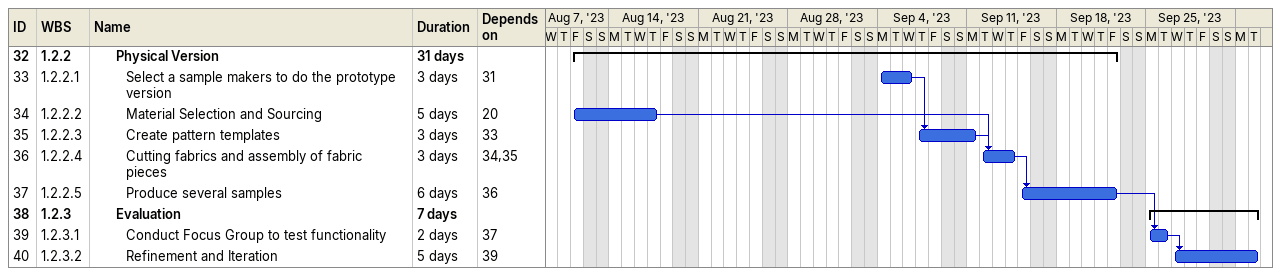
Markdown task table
| ID | WBS | Task | Duration | Start | Finish | Predecessors |
|---|---|---|---|---|---|---|
| 32 | 1.2.2 | **Physical Version** | 31d | 2023-08-11 | 2023-09-22 |  |
| 33 | 1.2.2.1 | Select a sample makers to do the prototype version | 3d | 2023-09-04 | 2023-09-06 | 31 |
| 34 | 1.2.2.2 | Material Selection and Sourcing | 5d | 2023-08-11 | 2023-08-17 | 20 |
| 35 | 1.2.2.3 | Create pattern templates | 3d | 2023-09-07 | 2023-09-11 | 33 |
| 36 | 1.2.2.4 | Cutting fabrics and assembly of fabric pieces | 3d | 2023-09-12 | 2023-09-14 | 34, 35 |
| 37 | 1.2.2.5 | Produce several samples | 6d | 2023-09-15 | 2023-09-22 | 36 |
| 38 | 1.2.3 | **Evaluation** | 7d | 2023-09-25 | 2023-10-03 |  |
| 39 | 1.2.3.1 | Conduct Focus Group to test functionality | 2d | 2023-09-25 | 2023-09-26 | 37 |
| 40 | 1.2.3.2 | Refinement and Iteration | 5d | 2023-09-27 | 2023-10-03 | 39 |
